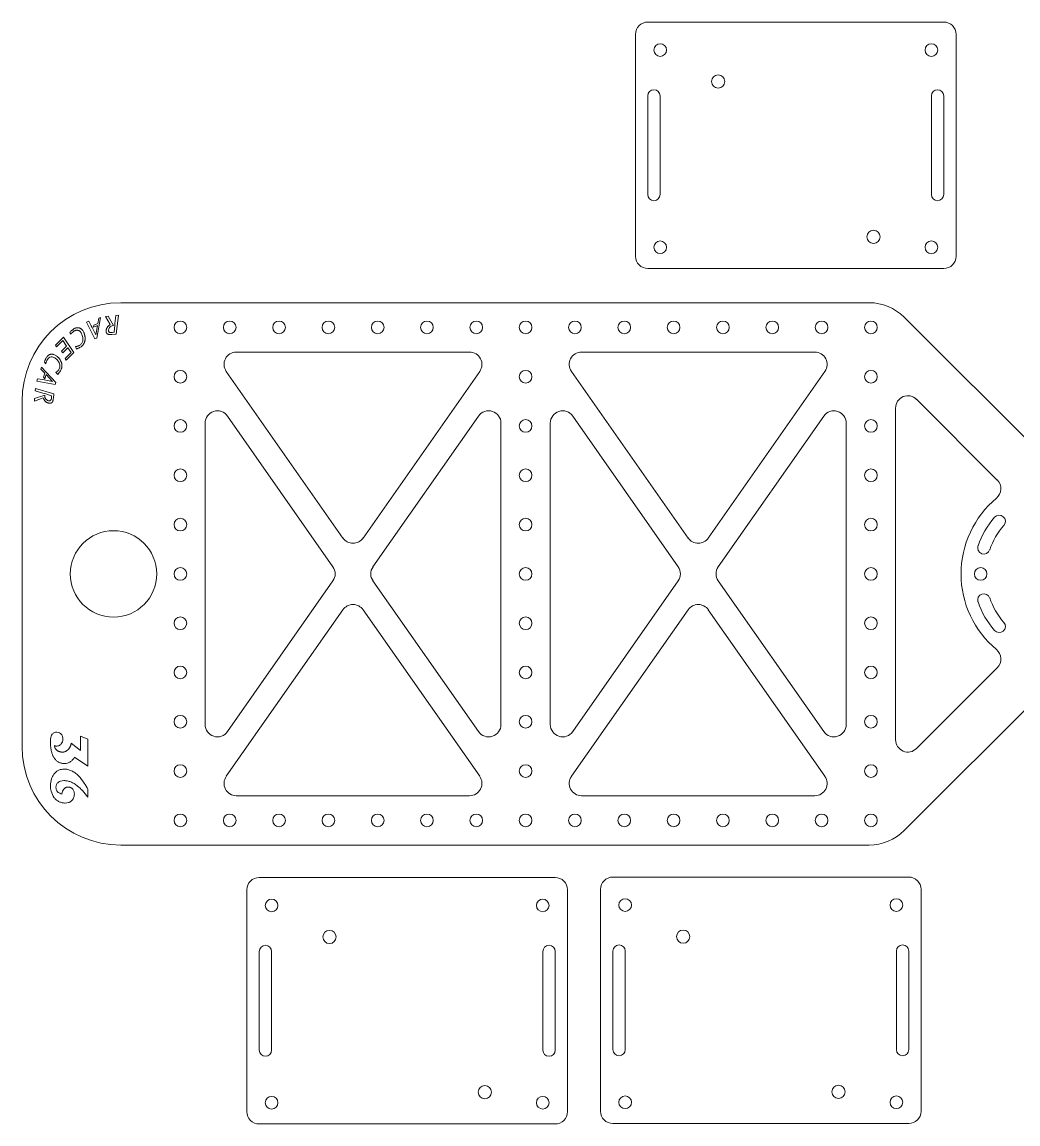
# Model space of a CAD drawing. Header units: inches. Extents: x 0.3 to 23.7, y 0.4 to 11.7.
# Drawn here: x 0.35 to 10.44, y 0.39 to 11.57 of the extents above; entities that cross this region are included whole.
import ezdxf

# ---------------------------------------------------------------- set-up
doc = ezdxf.new("R2010")
doc.units = ezdxf.units.IN
doc.header["$MEASUREMENT"] = 0
doc.layers.add('CUT', color=1, linetype='Continuous')

msp = doc.modelspace()

# ---------------------------------------------------------------- linework, layer by layer
at = {"layer": 'CUT', "linetype": 'Continuous', "lineweight": 15}
for p, q in [((9.69, 11.57), (6.69, 11.57)), ((6.565, 11.445), (6.565, 9.195)), ((9.815, 9.195), (9.815, 11.445)), ((6.69, 10.82), (6.69, 9.82)), ((6.815, 10.82), (6.815, 9.82)), ((9.565, 10.82), (9.565, 9.82)), ((9.69, 10.82), (9.69, 9.82)), ((6.69, 9.07), (9.69, 9.07)), ((8.934, 8.723), (1.346, 8.723)), ((1.024, 8.535), (1, 8.527)), ((1, 8.527), (1.084, 8.357)), ((1.047, 8.489), (1.024, 8.535)), ((1.072, 8.497), (1.069, 8.477)), ((1.113, 8.511), (1.072, 8.497)), ((1.105, 8.364), (1.142, 8.574)), ((1.123, 8.568), (1.113, 8.511)), ((1.142, 8.574), (1.123, 8.568)), ((1.219, 8.587), (1.193, 8.585)), ((1.193, 8.585), (1.239, 8.501)), ((1.219, 8.587), (1.272, 8.492)), ((1.288, 8.513), (1.286, 8.494)), ((1.297, 8.594), (1.288, 8.513)), ((1.322, 8.596), (1.297, 8.594)), ((1.3, 8.405), (1.322, 8.596)), ((10.745, 7.12), (9.288, 8.577)), ((0.831, 8.423), (0.838, 8.404)), ((1.055, 8.473), (1.047, 8.489)), ((1.055, 8.473), (1.093, 8.396)), ((1.11, 8.491), (1.069, 8.477)), ((1.093, 8.396), (1.11, 8.491)), ((1.255, 8.401), (1.3, 8.405)), ((1.262, 8.421), (1.278, 8.423)), ((1.278, 8.423), (1.286, 8.494)), ((0.765, 8.375), (0.684, 8.294)), ((0.684, 8.294), (0.695, 8.277)), ((0.695, 8.277), (0.76, 8.341)), ((0.798, 8.283), (0.747, 8.232)), ((0.76, 8.341), (0.798, 8.283)), ((0.871, 8.217), (0.765, 8.375)), ((0.888, 8.278), (0.898, 8.252)), ((1.084, 8.357), (1.105, 8.364)), ((0.747, 8.232), (0.758, 8.215)), ((0.758, 8.215), (0.81, 8.266)), ((0.842, 8.217), (0.782, 8.156)), ((0.793, 8.139), (0.871, 8.217)), ((0.81, 8.266), (0.842, 8.217)), ((4.883, 8.223), (2.518, 8.223)), ((8.383, 8.223), (6.018, 8.223)), ((0.542, 8.07), (0.536, 8.051)), ((0.536, 8.051), (0.576, 8.009)), ((0.688, 7.915), (0.542, 8.07)), ((0.573, 8.119), (0.587, 8.105)), ((0.782, 8.156), (0.793, 8.139)), ((0.503, 7.952), (0.495, 7.928)), ((0.554, 7.943), (0.503, 7.952)), ((0.554, 7.943), (0.571, 7.94)), ((0.576, 8.009), (0.562, 7.968)), ((0.576, 7.953), (0.562, 7.968)), ((0.571, 7.94), (0.655, 7.924)), ((0.59, 7.994), (0.576, 7.953)), ((0.655, 7.924), (0.59, 7.994)), ((0.688, 8.015), (0.709, 7.996)), ((2.416, 8.026), (3.598, 6.337)), ((3.803, 6.337), (4.985, 8.026)), ((5.916, 8.026), (7.098, 6.337)), ((7.303, 6.337), (8.485, 8.026)), ((0.482, 7.854), (0.48, 7.83)), ((0.48, 7.83), (0.558, 7.807)), ((0.667, 7.799), (0.482, 7.854)), ((0.495, 7.928), (0.682, 7.894)), ((0.682, 7.894), (0.688, 7.915)), ((0.346, 7.723), (0.346, 4.223)), ((0.471, 7.726), (0.561, 7.757)), ((0.473, 7.752), (0.471, 7.726)), ((0.576, 7.787), (0.473, 7.752)), ((0.577, 7.801), (0.558, 7.807)), ((0.645, 7.78), (0.577, 7.801)), ((0.644, 7.765), (0.645, 7.78)), ((0.663, 7.755), (0.667, 7.799)), ((10.232, 6.925), (9.414, 7.744)), ((9.201, 7.655), (9.201, 4.291)), ((2.201, 7.502), (2.201, 4.445)), ((3.498, 6.045), (2.428, 7.573)), ((4.973, 7.573), (3.903, 6.045)), ((5.201, 4.445), (5.201, 7.502)), ((5.701, 7.502), (5.701, 4.445)), ((6.998, 6.045), (5.928, 7.573)), ((8.473, 7.573), (7.403, 6.045)), ((8.701, 4.445), (8.701, 7.502)), ((2.428, 4.373), (3.498, 5.901)), ((3.903, 5.901), (4.973, 4.373)), ((5.928, 4.373), (6.998, 5.901)), ((7.403, 5.901), (8.473, 4.373)), ((3.598, 5.609), (2.416, 3.92)), ((4.985, 3.92), (3.803, 5.609)), ((7.098, 5.609), (5.916, 3.92)), ((8.485, 3.92), (7.303, 5.609)), ((9.414, 4.203), (10.232, 5.021)), ((9.288, 3.37), (10.745, 4.827)), ((0.844, 4.257), (0.938, 4.182)), ((0.938, 4.182), (0.938, 4.328)), ((0.938, 4.328), (1.014, 4.298)), ((1.014, 4.298), (1.014, 4.024)), ((1.014, 4.024), (0.878, 4.114)), ((1.014, 3.787), (1.014, 3.709)), ((2.518, 3.723), (4.883, 3.723)), ((6.018, 3.723), (8.383, 3.723)), ((1.346, 3.223), (8.934, 3.223)), ((5.75, 2.894), (2.75, 2.894)), ((9.335, 2.898), (6.335, 2.898)), ((2.625, 2.769), (2.625, 0.519)), ((5.875, 0.519), (5.875, 2.769)), ((6.21, 2.773), (6.21, 0.523)), ((9.46, 0.523), (9.46, 2.773)), ((2.75, 2.144), (2.75, 1.144)), ((2.875, 2.144), (2.875, 1.144)), ((5.625, 2.144), (5.625, 1.144)), ((5.75, 2.144), (5.75, 1.144)), ((6.335, 2.148), (6.335, 1.148)), ((6.46, 2.148), (6.46, 1.148)), ((9.21, 2.148), (9.21, 1.148)), ((9.335, 2.148), (9.335, 1.148)), ((2.75, 0.394), (5.75, 0.394)), ((6.335, 0.398), (9.335, 0.398))]:
    msp.add_line(p, q, dxfattribs=at)
for centre, radius in [((6.815, 11.286), 0.0642), ((9.565, 11.286), 0.0642), ((7.403, 10.967), 0.0669), ((8.977, 9.392), 0.0669), ((6.815, 9.286), 0.0642), ((9.565, 9.286), 0.0642), ((1.951, 8.473), 0.0642), ((2.451, 8.473), 0.0642), ((2.951, 8.473), 0.0642), ((3.451, 8.473), 0.0642), ((3.951, 8.473), 0.0642), ((4.451, 8.473), 0.0642), ((4.951, 8.473), 0.0643), ((5.451, 8.473), 0.0642), ((5.951, 8.473), 0.0642), ((6.451, 8.473), 0.0642), ((6.951, 8.473), 0.0642), ((7.451, 8.473), 0.0643), ((7.951, 8.473), 0.0643), ((8.451, 8.473), 0.0642), ((8.951, 8.473), 0.0642), ((1.951, 7.973), 0.0642), ((5.451, 7.973), 0.0642), ((8.951, 7.973), 0.0642), ((1.951, 7.473), 0.0642), ((5.451, 7.473), 0.0642), ((8.951, 7.473), 0.0642), ((1.951, 6.973), 0.0642), ((5.451, 6.973), 0.0642), ((8.951, 6.973), 0.0642), ((1.951, 6.473), 0.0642), ((5.451, 6.473), 0.0642), ((8.951, 6.473), 0.0642), ((1.273, 5.973), 0.438), ((1.951, 5.973), 0.0642), ((5.451, 5.973), 0.0642), ((8.951, 5.973), 0.0642), ((10.064, 5.973), 0.0642), ((1.951, 5.473), 0.0642), ((5.451, 5.473), 0.0642), ((8.951, 5.473), 0.0642), ((1.951, 4.973), 0.0642), ((5.451, 4.973), 0.0642), ((8.951, 4.973), 0.0642), ((1.951, 4.473), 0.0642), ((5.451, 4.473), 0.0642), ((8.951, 4.473), 0.0642), ((1.951, 3.973), 0.0642), ((5.451, 3.973), 0.0642), ((8.951, 3.973), 0.0642), ((1.951, 3.473), 0.0642), ((2.451, 3.473), 0.0642), ((2.951, 3.473), 0.0642), ((3.451, 3.473), 0.0642), ((3.951, 3.473), 0.0642), ((4.451, 3.473), 0.0642), ((4.951, 3.473), 0.0643), ((5.451, 3.473), 0.0642), ((5.951, 3.473), 0.0642), ((6.451, 3.473), 0.0642), ((6.951, 3.473), 0.0642), ((7.451, 3.473), 0.0643), ((7.951, 3.473), 0.0643), ((8.451, 3.473), 0.0642), ((8.951, 3.473), 0.0642), ((2.875, 2.61), 0.0642), ((5.625, 2.61), 0.0642), ((6.46, 2.614), 0.0642), ((9.21, 2.614), 0.0642), ((3.463, 2.291), 0.0669), ((7.048, 2.294), 0.0669), ((5.038, 0.716), 0.0669), ((8.623, 0.72), 0.0669), ((2.875, 0.61), 0.0642), ((5.625, 0.61), 0.0642), ((6.46, 0.614), 0.0642), ((9.21, 0.614), 0.0642)]:
    msp.add_circle(centre, radius, dxfattribs=at)
for centre, radius, start, end in [((6.69, 11.445), 0.125, 90, 180), ((9.69, 11.445), 0.125, 0, 90), ((6.752, 10.82), 0.0625, 0, 180), ((9.627, 10.82), 0.0625, 0, 180), ((6.752, 9.82), 0.0625, 180, 0), ((9.627, 9.82), 0.0625, 180, 0), ((6.69, 9.195), 0.125, 180, 270), ((9.69, 9.195), 0.125, 270, 0), ((1.346, 7.723), 1, 90, 180), ((8.934, 8.223), 0.5, 45, 90), ((2.518, 8.098), 0.125, 90, 214.992), ((4.883, 8.098), 0.125, 325.008, 90), ((6.018, 8.098), 0.125, 90, 214.992), ((8.383, 8.098), 0.125, 325.008, 90), ((9.326, 7.655), 0.125, 45, 180), ((2.326, 7.502), 0.125, 34.992, 180), ((5.076, 7.502), 0.125, 0, 145.008), ((5.826, 7.502), 0.125, 34.992, 180), ((8.576, 7.502), 0.125, 0, 145.008), ((10.144, 6.837), 0.125, 309.8481, 45), ((10.865, 5.973), 1, 129.8481, 230.1519), ((10.865, 5.973), 0.875, 138.9816, 161.0184), ((10.252, 6.506), 0.0625, 318.9816, 138.9816), ((10.865, 5.973), 0.75, 138.9816, 161.0184), ((3.701, 6.409), 0.125, 214.992, 325.008), ((7.201, 6.409), 0.125, 214.992, 325.008), ((10.096, 6.237), 0.0625, 161.0184, 341.0184), ((3.395, 5.973), 0.125, 325.008, 34.992), ((4.006, 5.973), 0.125, 145.008, 214.992), ((6.895, 5.973), 0.125, 325.008, 34.992), ((7.506, 5.973), 0.125, 145.008, 214.992), ((10.096, 5.709), 0.0625, 18.9816, 198.9816), ((10.865, 5.973), 0.75, 198.9816, 221.0184), ((3.701, 5.537), 0.125, 34.992, 145.008), ((7.201, 5.537), 0.125, 34.992, 145.008), ((10.865, 5.973), 0.875, 198.9816, 221.0184), ((10.252, 5.44), 0.0625, 221.0184, 41.0184), ((10.144, 5.109), 0.125, 315, 50.1519), ((2.326, 4.445), 0.125, 180, 325.008), ((5.076, 4.445), 0.125, 214.992, 0), ((5.826, 4.445), 0.125, 180, 325.008), ((8.576, 4.445), 0.125, 214.992, 0), ((9.326, 4.291), 0.125, 180, 315), ((1.346, 4.223), 1, 180, 270), ((2.518, 3.848), 0.125, 145.008, 270), ((4.883, 3.848), 0.125, 270, 34.992), ((6.018, 3.848), 0.125, 145.008, 270), ((8.383, 3.848), 0.125, 270, 34.992), ((8.934, 3.723), 0.5, 270, 315), ((2.75, 2.769), 0.125, 90, 180), ((5.75, 2.769), 0.125, 0, 90), ((6.335, 2.773), 0.125, 90, 180), ((9.335, 2.773), 0.125, 0, 90), ((2.813, 2.144), 0.0625, 0, 180), ((5.688, 2.144), 0.0625, 0, 180), ((6.398, 2.148), 0.0625, 0, 180), ((9.273, 2.148), 0.0625, 0, 180), ((2.813, 1.144), 0.0625, 180, 0), ((5.688, 1.144), 0.0625, 180, 0), ((6.398, 1.148), 0.0625, 180, 0), ((9.273, 1.148), 0.0625, 180, 0), ((2.75, 0.519), 0.125, 180, 270), ((5.75, 0.519), 0.125, 270, 0), ((6.335, 0.523), 0.125, 180, 270), ((9.335, 0.523), 0.125, 270, 0)]:
    msp.add_arc(centre, radius, start, end, dxfattribs=at)
for points, knots in [([(1.239, 8.501), (1.234, 8.498), (1.227, 8.494), (1.219, 8.486), (1.215, 8.481), (1.211, 8.476), (1.207, 8.47), (1.204, 8.464), (1.202, 8.458), (1.2, 8.452), (1.198, 8.443), (1.198, 8.437), (1.198, 8.433)], [0, 0, 0, 0, 0.20687, 0.296224, 0.3776, 0.455266, 0.533609, 0.61404, 0.696536, 0.778043, 0.855166, 1, 1, 1, 1]), ([(0.869, 8.456), (0.866, 8.454), (0.861, 8.451), (0.855, 8.446), (0.85, 8.442), (0.845, 8.438), (0.839, 8.432), (0.834, 8.427), (0.831, 8.423)], [0, 0, 0, 0, 0.229622, 0.34924, 0.472161, 0.59792, 0.727797, 1, 1, 1, 1]), ([(0.838, 8.404), (0.844, 8.41), (0.854, 8.422), (0.866, 8.431), (0.871, 8.434)], [0, 0, 0, 0, 0.560209, 1, 1, 1, 1]), ([(0.965, 8.434), (0.962, 8.439), (0.958, 8.445), (0.951, 8.452), (0.946, 8.457), (0.94, 8.461), (0.934, 8.464), (0.928, 8.467), (0.922, 8.468), (0.916, 8.469), (0.909, 8.47), (0.903, 8.469), (0.896, 8.468), (0.889, 8.466), (0.88, 8.463), (0.873, 8.459), (0.869, 8.456)], [0, 0, 0, 0, 0.141733, 0.207202, 0.269676, 0.329302, 0.387684, 0.444959, 0.502061, 0.559435, 0.616823, 0.674937, 0.73479, 0.796359, 0.861061, 1, 1, 1, 1]), ([(0.871, 8.434), (0.874, 8.436), (0.879, 8.439), (0.886, 8.442), (0.891, 8.443), (0.897, 8.444), (0.902, 8.444), (0.907, 8.444), (0.912, 8.443), (0.917, 8.442), (0.921, 8.44), (0.926, 8.438), (0.93, 8.435), (0.934, 8.432), (0.94, 8.426), (0.943, 8.421), (0.945, 8.418)], [0.0000046, 0.0000046, 0.0000046, 0.0000046, 0.1347228, 0.1982003, 0.2599444, 0.3202974, 0.3795417, 0.4387228, 0.4980124, 0.5571934, 0.6158517, 0.675023, 0.7350445, 0.7969128, 0.8613564, 1, 1, 1, 1]), ([(0.945, 8.418), (0.951, 8.406), (0.962, 8.382), (0.964, 8.345), (0.955, 8.312), (0.939, 8.299), (0.931, 8.292)], [0, 0, 0, 0, 0.280394, 0.561004, 0.780733, 1, 1, 1, 1]), ([(0.938, 8.273), (0.942, 8.275), (0.947, 8.279), (0.954, 8.286), (0.959, 8.291), (0.964, 8.296), (0.968, 8.301), (0.972, 8.307), (0.975, 8.313), (0.978, 8.32), (0.98, 8.327), (0.982, 8.334), (0.984, 8.341), (0.985, 8.349), (0.985, 8.356), (0.985, 8.365), (0.985, 8.373), (0.984, 8.381), (0.982, 8.39), (0.98, 8.398), (0.978, 8.405), (0.976, 8.413), (0.971, 8.423), (0.968, 8.43), (0.965, 8.434)], [0.0000022, 0.0000022, 0.0000022, 0.0000022, 0.0776902, 0.1159129, 0.1537628, 0.1915795, 0.2294006, 0.2675226, 0.3061848, 0.3452164, 0.3848388, 0.4249525, 0.4660512, 0.5081429, 0.5516143, 0.5964617, 0.6430523, 0.6900678, 0.7359699, 0.7812961, 0.8258376, 0.8696989, 0.9132273, 1, 1, 1, 1]), ([(1.198, 8.433), (1.198, 8.429), (1.199, 8.424), (1.202, 8.418), (1.205, 8.413), (1.208, 8.409), (1.211, 8.406), (1.216, 8.404), (1.22, 8.402), (1.224, 8.401), (1.227, 8.401), (1.23, 8.4), (1.235, 8.4), (1.239, 8.4), (1.246, 8.4), (1.251, 8.401), (1.255, 8.401)], [0, 0, 0, 0, 0.142825, 0.209958, 0.275462, 0.339842, 0.403703, 0.469887, 0.539612, 0.578085, 0.621904, 0.670889, 0.725149, 0.78532, 0.850976, 1, 1, 1, 1]), ([(1.272, 8.492), (1.264, 8.491), (1.249, 8.488), (1.233, 8.474), (1.223, 8.457), (1.222, 8.445), (1.222, 8.439)], [0, 0, 0, 0, 0.280214, 0.559725, 0.780265, 1, 1, 1, 1]), ([(1.222, 8.439), (1.222, 8.437), (1.223, 8.433), (1.226, 8.428), (1.231, 8.424), (1.243, 8.419), (1.253, 8.42), (1.262, 8.421)], [0, 0, 0, 0, 0.125167, 0.250119, 0.375166, 0.500399, 1, 1, 1, 1]), ([(0.931, 8.292), (0.928, 8.29), (0.923, 8.288), (0.916, 8.285), (0.911, 8.283), (0.906, 8.282), (0.898, 8.28), (0.892, 8.279), (0.888, 8.278)], [0.0000094, 0.0000094, 0.0000094, 0.0000094, 0.2297398, 0.3488988, 0.4717037, 0.597484, 0.7266229, 1, 1, 1, 1]), ([(0.898, 8.252), (0.906, 8.256), (0.919, 8.262), (0.932, 8.27), (0.938, 8.273)], [0, 0, 0, 0, 0.55998, 1, 1, 1, 1]), ([(0.591, 8.166), (0.589, 8.162), (0.586, 8.157), (0.583, 8.15), (0.581, 8.144), (0.578, 8.138), (0.576, 8.13), (0.574, 8.123), (0.573, 8.119)], [0, 0, 0, 0, 0.229487, 0.349442, 0.471952, 0.598192, 0.728329, 1, 1, 1, 1]), ([(0.687, 8.189), (0.683, 8.191), (0.676, 8.195), (0.666, 8.199), (0.659, 8.2), (0.653, 8.201), (0.646, 8.202), (0.64, 8.201), (0.633, 8.2), (0.627, 8.198), (0.621, 8.196), (0.616, 8.192), (0.61, 8.188), (0.605, 8.184), (0.598, 8.176), (0.594, 8.17), (0.591, 8.166)], [0, 0, 0, 0, 0.141824, 0.207276, 0.269732, 0.329428, 0.387826, 0.444987, 0.502324, 0.559584, 0.616773, 0.675078, 0.734827, 0.796554, 0.861079, 1, 1, 1, 1]), ([(0.603, 8.147), (0.608, 8.153), (0.617, 8.166), (0.639, 8.175), (0.66, 8.174), (0.671, 8.168), (0.677, 8.165)], [0, 0, 0, 0, 0.280229, 0.559416, 0.779321, 1, 1, 1, 1]), ([(0.677, 8.165), (0.687, 8.157), (0.707, 8.141), (0.726, 8.109), (0.733, 8.075), (0.724, 8.056), (0.72, 8.046)], [0, 0, 0, 0, 0.280385, 0.560978, 0.780734, 1, 1, 1, 1]), ([(0.735, 8.032), (0.737, 8.036), (0.741, 8.042), (0.744, 8.051), (0.746, 8.058), (0.748, 8.064), (0.749, 8.071), (0.75, 8.078), (0.75, 8.085), (0.75, 8.092), (0.749, 8.099), (0.748, 8.106), (0.746, 8.114), (0.743, 8.121), (0.74, 8.128), (0.736, 8.135), (0.732, 8.143), (0.727, 8.15), (0.723, 8.157), (0.717, 8.163), (0.712, 8.169), (0.706, 8.174), (0.698, 8.181), (0.692, 8.186), (0.687, 8.189)], [0, 0, 0, 0, 0.077788, 0.115893, 0.153925, 0.191664, 0.229443, 0.267689, 0.306358, 0.345441, 0.384965, 0.424965, 0.466069, 0.508159, 0.551682, 0.596595, 0.643167, 0.690051, 0.736176, 0.781394, 0.825848, 0.869692, 0.91322, 1, 1, 1, 1]), ([(0.587, 8.105), (0.589, 8.113), (0.593, 8.128), (0.6, 8.141), (0.603, 8.147)], [0, 0, 0, 0, 0.560209, 1, 1, 1, 1]), ([(0.72, 8.046), (0.718, 8.043), (0.715, 8.039), (0.711, 8.033), (0.707, 8.029), (0.702, 8.026), (0.696, 8.02), (0.691, 8.017), (0.688, 8.015)], [0, 0, 0, 0, 0.229777, 0.348892, 0.471208, 0.597133, 0.726404, 1, 1, 1, 1]), ([(0.709, 7.996), (0.714, 8.002), (0.723, 8.014), (0.731, 8.026), (0.735, 8.032)], [0, 0, 0, 0, 0.512567, 1, 1, 1, 1]), ([(0.561, 7.757), (0.563, 7.751), (0.567, 7.744), (0.572, 7.735), (0.576, 7.729), (0.581, 7.724), (0.586, 7.72), (0.591, 7.716), (0.597, 7.712), (0.603, 7.709), (0.611, 7.706), (0.617, 7.704), (0.621, 7.704)], [0, 0, 0, 0, 0.206407, 0.295893, 0.377269, 0.454779, 0.53331, 0.613791, 0.69654, 0.777925, 0.855225, 1, 1, 1, 1]), ([(0.576, 7.787), (0.575, 7.782), (0.575, 7.775), (0.577, 7.766), (0.579, 7.759), (0.582, 7.753), (0.586, 7.747), (0.591, 7.742), (0.596, 7.738), (0.602, 7.734), (0.609, 7.73), (0.615, 7.729), (0.619, 7.728)], [0.0054162, 0.0054162, 0.0054162, 0.0054162, 0.1842322, 0.2708398, 0.3555696, 0.4388478, 0.5211467, 0.6043304, 0.6899551, 0.7736698, 0.8525846, 0.9999946, 0.9999946, 0.9999946, 0.9999946]), ([(0.619, 7.728), (0.621, 7.728), (0.625, 7.728), (0.631, 7.73), (0.636, 7.735), (0.643, 7.745), (0.643, 7.756), (0.644, 7.765)], [0, 0, 0, 0, 0.125198, 0.250095, 0.375138, 0.500411, 1, 1, 1, 1]), ([(0.621, 7.704), (0.625, 7.704), (0.63, 7.704), (0.637, 7.705), (0.642, 7.707), (0.646, 7.709), (0.65, 7.712), (0.653, 7.716), (0.655, 7.72), (0.657, 7.723), (0.658, 7.727), (0.659, 7.73), (0.66, 7.734), (0.661, 7.739), (0.662, 7.745), (0.662, 7.751), (0.663, 7.755)], [0, 0, 0, 0, 0.142512, 0.209628, 0.275072, 0.339422, 0.403431, 0.469411, 0.539018, 0.577753, 0.621484, 0.670607, 0.72515, 0.785435, 0.850857, 1, 1, 1, 1]), ([(0.652, 4.346), (0.659, 4.353), (0.672, 4.366), (0.69, 4.367), (0.698, 4.368)], [0, 0, 0, 0, 0.559396, 1, 1, 1, 1]), ([(0.698, 4.368), (0.708, 4.367), (0.725, 4.365), (0.738, 4.352), (0.743, 4.346)], [0, 0, 0, 0, 0.558569, 1, 1, 1, 1]), ([(0.638, 4.201), (0.636, 4.219), (0.632, 4.251), (0.633, 4.283), (0.634, 4.298)], [0, 0, 0, 0, 0.55991, 1, 1, 1, 1]), ([(0.634, 4.298), (0.635, 4.308), (0.637, 4.326), (0.648, 4.34), (0.652, 4.346)], [0, 0, 0, 0, 0.559657, 1, 1, 1, 1]), ([(0.743, 4.248), (0.736, 4.241), (0.723, 4.229), (0.705, 4.227), (0.697, 4.226)], [0, 0, 0, 0, 0.559262, 1, 1, 1, 1]), ([(0.743, 4.346), (0.749, 4.338), (0.759, 4.323), (0.76, 4.305), (0.76, 4.298)], [0, 0, 0, 0, 0.559187, 1, 1, 1, 1]), ([(0.76, 4.298), (0.759, 4.287), (0.758, 4.269), (0.747, 4.255), (0.743, 4.248)], [0, 0, 0, 0, 0.559549, 1, 1, 1, 1]), ([(0.819, 4.198), (0.821, 4.2), (0.824, 4.205), (0.829, 4.212), (0.833, 4.219), (0.836, 4.226), (0.839, 4.234), (0.841, 4.241), (0.843, 4.249), (0.844, 4.254), (0.844, 4.257)], [0, 0, 0, 0, 0.13288, 0.262861, 0.389434, 0.513691, 0.636421, 0.757604, 0.87904, 1, 1, 1, 1]), ([(0.679, 4.096), (0.677, 4.099), (0.671, 4.106), (0.665, 4.117), (0.658, 4.129), (0.653, 4.142), (0.648, 4.156), (0.644, 4.17), (0.64, 4.186), (0.639, 4.196), (0.638, 4.201)], [0, 0, 0, 0, 0.110425, 0.224095, 0.341674, 0.462856, 0.588459, 0.720266, 0.857369, 1, 1, 1, 1]), ([(0.674, 4.231), (0.676, 4.221), (0.679, 4.202), (0.693, 4.189), (0.699, 4.184)], [0, 0, 0, 0, 0.558729, 1, 1, 1, 1]), ([(0.697, 4.226), (0.695, 4.226), (0.691, 4.227), (0.685, 4.227), (0.679, 4.229), (0.676, 4.23), (0.674, 4.231)], [0, 0, 0, 0, 0.2598502, 0.5120478, 0.7565797, 0.9999841, 0.9999841, 0.9999841, 0.9999841]), ([(0.699, 4.184), (0.701, 4.182), (0.705, 4.179), (0.712, 4.176), (0.718, 4.173), (0.725, 4.17), (0.732, 4.168), (0.739, 4.167), (0.747, 4.166), (0.752, 4.166), (0.755, 4.166)], [0, 0, 0, 0, 0.122565, 0.2441, 0.365284, 0.486497, 0.609872, 0.736293, 0.866434, 1, 1, 1, 1]), ([(0.755, 4.166), (0.758, 4.166), (0.764, 4.166), (0.773, 4.167), (0.782, 4.17), (0.79, 4.174), (0.798, 4.178), (0.805, 4.184), (0.812, 4.19), (0.817, 4.195), (0.819, 4.198)], [0, 0, 0, 0, 0.1246155, 0.2456336, 0.365449, 0.4850092, 0.6065218, 0.7326759, 0.8629033, 1, 1, 1, 1]), ([(0.778, 4.049), (0.773, 4.049), (0.763, 4.049), (0.749, 4.052), (0.735, 4.055), (0.723, 4.061), (0.71, 4.067), (0.699, 4.075), (0.688, 4.085), (0.682, 4.092), (0.679, 4.096)], [0, 0, 0, 0, 0.132297, 0.259684, 0.383029, 0.50379, 0.624244, 0.745847, 0.870906, 1, 1, 1, 1]), ([(0.836, 4.069), (0.826, 4.063), (0.808, 4.052), (0.787, 4.05), (0.778, 4.049)], [0, 0, 0, 0, 0.560032, 1, 1, 1, 1]), ([(0.878, 4.114), (0.875, 4.11), (0.87, 4.101), (0.86, 4.089), (0.849, 4.078), (0.841, 4.072), (0.836, 4.069)], [0.0000043, 0.0000043, 0.0000043, 0.0000043, 0.2433009, 0.4888345, 0.7396148, 0.9999945, 0.9999945, 0.9999945, 0.9999945]), ([(0.634, 3.826), (0.635, 3.849), (0.638, 3.89), (0.659, 3.925), (0.668, 3.941)], [0, 0, 0, 0, 0.559935, 1, 1, 1, 1]), ([(0.668, 3.941), (0.675, 3.949), (0.689, 3.967), (0.724, 3.989), (0.753, 3.992), (0.771, 3.993)], [0, 0, 0, 0, 0.280655, 0.561061, 1, 1, 1, 1]), ([(0.771, 3.993), (0.777, 3.993), (0.79, 3.993), (0.809, 3.989), (0.828, 3.984), (0.847, 3.976), (0.865, 3.967), (0.883, 3.955), (0.901, 3.941), (0.913, 3.93), (0.918, 3.925)], [0, 0, 0, 0, 0.116302, 0.232654, 0.34986, 0.469839, 0.594095, 0.722949, 0.85807, 1, 1, 1, 1]), ([(0.918, 3.925), (0.939, 3.901), (0.976, 3.859), (1.002, 3.809), (1.014, 3.787)], [0, 0, 0, 0, 0.559682, 1, 1, 1, 1]), ([(0.672, 3.703), (0.659, 3.725), (0.637, 3.763), (0.634, 3.807), (0.634, 3.826)], [0, 0, 0, 0, 0.558948, 1, 1, 1, 1]), ([(0.714, 3.861), (0.706, 3.853), (0.691, 3.839), (0.69, 3.819), (0.689, 3.811)], [0, 0, 0, 0, 0.558362, 1, 1, 1, 1]), ([(0.689, 3.811), (0.69, 3.802), (0.691, 3.785), (0.706, 3.758), (0.726, 3.749), (0.739, 3.744)], [0, 0, 0, 0, 0.281281, 0.56155, 1, 1, 1, 1]), ([(0.769, 3.877), (0.758, 3.876), (0.738, 3.875), (0.721, 3.865), (0.714, 3.861)], [0, 0, 0, 0, 0.560188, 1, 1, 1, 1]), ([(0.768, 3.789), (0.769, 3.791), (0.772, 3.794), (0.777, 3.799), (0.783, 3.802), (0.788, 3.806), (0.794, 3.808), (0.8, 3.81), (0.807, 3.811), (0.811, 3.811), (0.813, 3.811)], [0, 0, 0, 0, 0.134052, 0.263927, 0.386713, 0.50889, 0.629895, 0.751251, 0.874075, 1, 1, 1, 1]), ([(0.909, 3.821), (0.903, 3.826), (0.892, 3.834), (0.875, 3.846), (0.857, 3.855), (0.84, 3.863), (0.822, 3.869), (0.804, 3.873), (0.787, 3.876), (0.775, 3.877), (0.769, 3.877)], [0, 0, 0, 0, 0.141107, 0.276152, 0.405396, 0.530079, 0.651265, 0.769097, 0.88485, 1, 1, 1, 1]), ([(0.813, 3.811), (0.816, 3.811), (0.82, 3.811), (0.826, 3.81), (0.833, 3.808), (0.839, 3.805), (0.844, 3.802), (0.85, 3.799), (0.855, 3.794), (0.858, 3.791), (0.859, 3.789)], [0, 0, 0, 0, 0.127857, 0.252603, 0.374373, 0.49435, 0.615348, 0.740411, 0.868188, 1, 1, 1, 1]), ([(1.014, 3.709), (0.996, 3.732), (0.964, 3.772), (0.926, 3.806), (0.909, 3.821)], [0, 0, 0, 0, 0.56013, 1, 1, 1, 1]), ([(0.784, 3.649), (0.778, 3.649), (0.767, 3.649), (0.751, 3.652), (0.735, 3.656), (0.721, 3.662), (0.707, 3.67), (0.694, 3.679), (0.682, 3.69), (0.675, 3.699), (0.672, 3.703)], [0.000004, 0.000004, 0.000004, 0.000004, 0.1322481, 0.2591169, 0.3822513, 0.5031828, 0.6233948, 0.7453224, 0.8703386, 0.9999975, 0.9999975, 0.9999975, 0.9999975]), ([(0.739, 3.744), (0.741, 3.744), (0.745, 3.742), (0.748, 3.741), (0.75, 3.74)], [0, 0, 0, 0, 0.559903, 1, 1, 1, 1]), ([(0.75, 3.74), (0.751, 3.75), (0.753, 3.768), (0.763, 3.782), (0.768, 3.789)], [0, 0, 0, 0, 0.559439, 1, 1, 1, 1]), ([(0.877, 3.74), (0.875, 3.726), (0.873, 3.699), (0.848, 3.668), (0.816, 3.651), (0.795, 3.649), (0.784, 3.649)], [0, 0, 0, 0, 0.279871, 0.559084, 0.779342, 1, 1, 1, 1]), ([(0.859, 3.789), (0.865, 3.781), (0.875, 3.766), (0.876, 3.748), (0.877, 3.74)], [0, 0, 0, 0, 0.559207, 1, 1, 1, 1])]:
    msp.add_open_spline(points, degree=3, knots=knots, dxfattribs=at)

doc.saveas('drawing.dxf')
